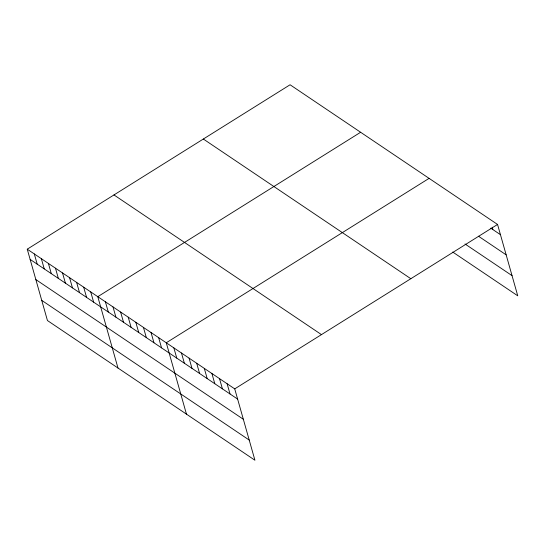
<?xml version="1.0" encoding="UTF-8"?>
<svg xmlns="http://www.w3.org/2000/svg" width="545" height="545" viewBox="0 0 545 545"><rect width="100%" height="100%" fill="white"/><g stroke="black" fill="none" stroke-linecap="round" stroke-linejoin="round"><path stroke-width="0.82" d="M27.25 249.188L234.732 388.871L254.924 460.232L47.442 320.542L27.25 249.188L290.076 84.768L497.558 224.458L517.75 295.812L452.738 252.042M360.62 132.265L97.793 296.684L117.986 368.038M429.092 178.358L166.266 342.778L186.458 414.132M234.732 388.871L497.558 224.458M490.766 228.151L500.446 234.67M478.496 236.223L506.155 254.849M465.014 243.976L512.041 275.634M203.346 139.03L410.828 278.713M113.98 194.933L321.468 334.616M30.139 259.406L237.627 399.09M35.847 279.578L243.336 419.269M41.733 300.37L249.215 440.053M492.176 227.19L492.844 229.547M227.122 383.748L230.017 393.967M219.519 378.632L222.408 388.844M211.91 373.509L214.798 383.728M204.3 368.386L207.195 378.605M196.697 363.263L199.586 373.482M189.088 358.14L191.976 368.359M181.478 353.024L184.367 363.236M173.869 347.901L176.764 358.113M158.656 337.655L161.545 347.873M151.047 332.532L153.942 342.75M143.437 327.409L146.333 337.628M135.834 322.293L138.723 332.505M128.225 317.17L131.113 327.388M120.615 312.047L123.511 322.265M113.013 306.924L115.901 317.142M105.403 301.801L108.292 312.019M90.742 291.929L93.631 302.148M83.685 287.181L86.573 297.4M76.634 282.433L79.522 292.651M69.576 277.684L72.465 287.903M62.525 272.936L65.414 283.155M55.467 268.188L58.356 278.4M48.416 263.439L51.305 273.651M41.359 258.684L44.247 268.903M34.308 253.936L37.196 264.155"/></g></svg>
